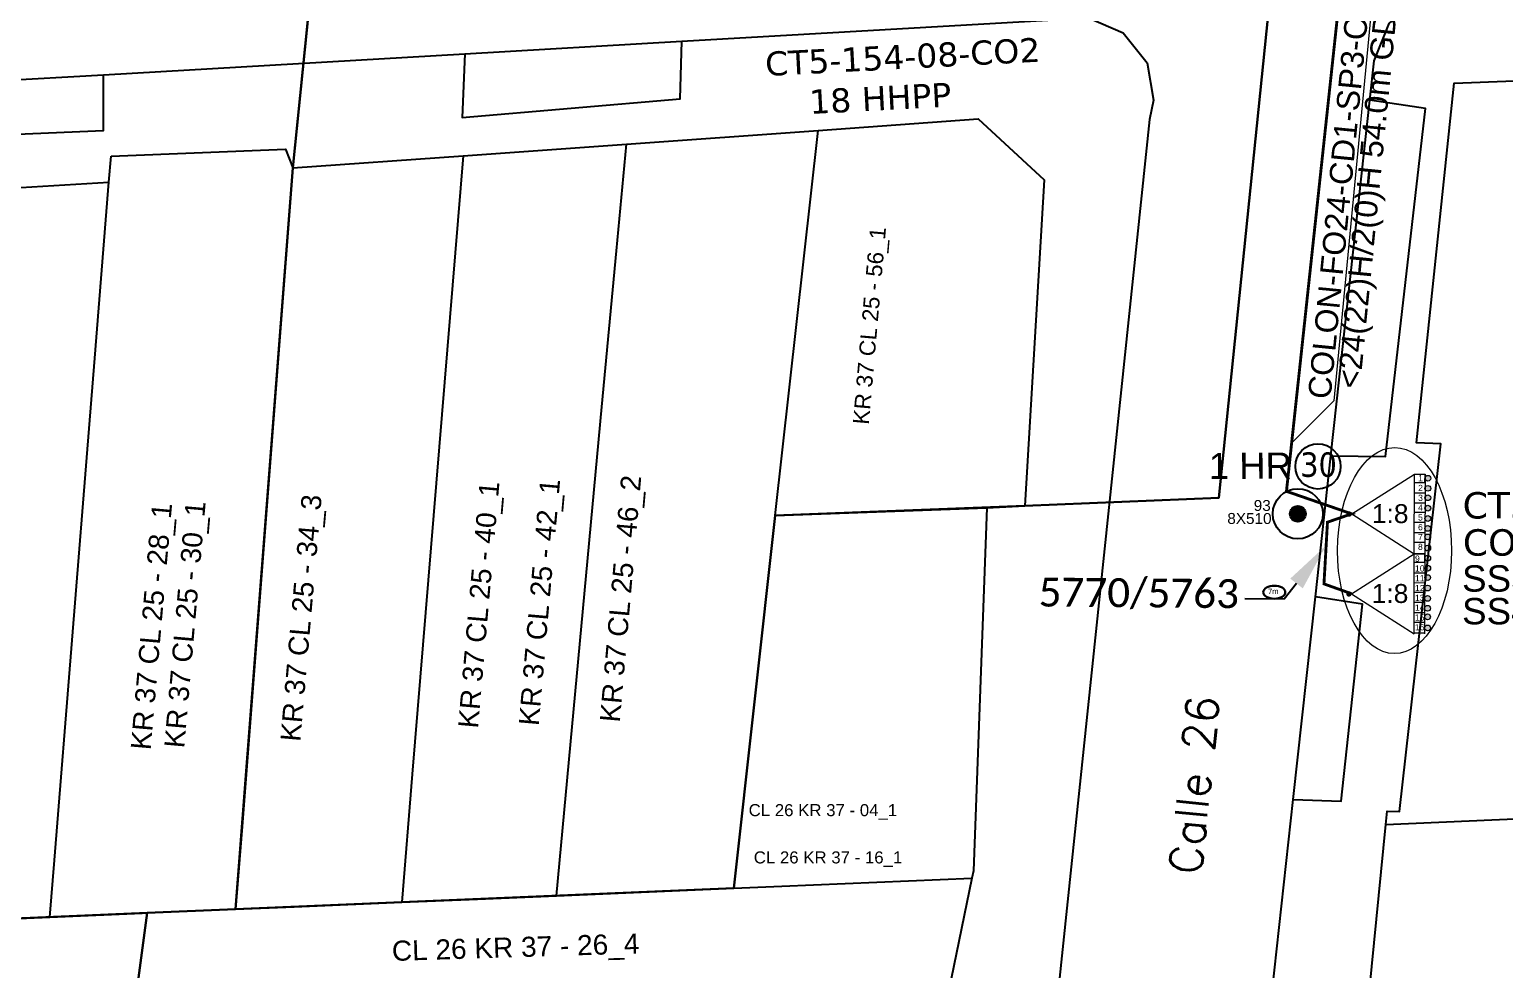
# Model space of a CAD drawing. Header units: millimetres. Extents: x -76.52126 to -76.51707, y 3.41842 to 3.42185.
# Drawn here: x -76.5206466 to -76.5201877, y 3.4199331 to 3.4202254 of the extents above; entities that cross this region are included whole.
import ezdxf
from ezdxf import colors
from ezdxf.entities.mleader import LeaderData, LeaderLine
from ezdxf.enums import TextEntityAlignment as Align
from ezdxf.math import Vec2, Vec3

# ---------------------------------------------------------------- set-up
doc = ezdxf.new("R2010")
doc.units = ezdxf.units.MM
doc.linetypes.add('DASHED', pattern=[0.75, 0.5, -0.25])
for name, color, linetype in [('ABSCISA 24H', 3, 'Continuous'), ('CARTOGRAFIA', 252, 'Continuous'), ('COBERTURA CTO', 30, 'Continuous'), ('COBERTURA CTO - COUBICADO', 30, 'Continuous'), ('CTO POSTE 16 PUERTOS', 1, 'Continuous'), ('HERRAJERIA', 30, 'Continuous'), ('PLACAS ZONA ABIERTA', 8, 'Continuous'), ('POSTE EMCALI ENERGIA', 7, 'Continuous'), ('PUNTO CARTERA', 7, 'Continuous'), ('RESERVA F.O 24', 3, 'Continuous'), ('TEXCALLES', 7, 'Continuous')]:
    doc.layers.add(name, color=color, linetype=linetype)
doc.layers.add('CB 24 H AER', color=3, linetype='DASHED', lineweight=60)
doc.layers.add('MARQUILLA F.O 24', color=3, linetype='Continuous', lineweight=0)
doc.styles.add('Arial', font='arial.ttf')
doc.styles.add('BOOK', font='BKANT.TTF')
doc.styles.add('Legend', font='calibri.ttf')
doc.styles.add('ROMANS', font='romans.shx', dxfattribs={"height": 1.6})
doc.styles.get("Standard").update_dxf_attribs({"font": 'arial.ttf'})
doc.styles.add('style2', font='verdana.ttf', dxfattribs={"height": 0.1})
doc.styles.add('TAHOMA', font='tahoma.ttf')
doc.styles.add('TXT CTO Y SS', font='arial.ttf', dxfattribs={"height": 0.5})

# ---------------------------------------------------------------- blocks, each defined once
blk = doc.blocks.new('MARQUILLA 24')
at = {"layer": 'MARQUILLA F.O 24', "style": 'Arial'}
for tag, oblique, p in [('IDENTIFICACIONCABLEFIBRA', 8.300879983380582e-09, (-0.1815160179795968, 0.4101931208408545)), ('CAPACIDADFIBRA', 1.383453351877506e-09, (-0.2074468646844706, -0.5398237440824574))]:
    blk.add_attdef(tag, text='', height=0.7, dxfattribs=dict(at, oblique=oblique)).set_placement(p, align=Align.MIDDLE)
blk = doc.blocks.new('*U8')
at = {"lineweight": 0}
h = blk.add_hatch(color=1, dxfattribs=at)
h.dxf.hatch_style = 1
edge = h.paths.add_edge_path()
edge.add_arc((2.038040068197754, 0.2957694650176993), 0.05471359921872897, -0.1242499693410087, 359.875750030659)
edge = h.paths.add_edge_path()
edge.add_arc((2.037624585731224, 0.1041770275826616), 0.05471359921872897, -0.1242499693410087, 359.875750030659)
edge = h.paths.add_edge_path()
edge.add_arc((2.037237854846977, -0.074157122984971), 0.05471359921872897, -0.1242499693410087, 359.875750030659)
edge = h.paths.add_edge_path()
edge.add_arc((2.036809884395911, -0.2715081750156007), 0.05471359921872897, -0.1242499693410087, 359.875750030659)
edge = h.paths.add_edge_path()
edge.add_arc((2.036383020590098, -0.4683489170371079), 0.05471359921872897, -0.1242499693410087, 359.875750030659)
edge = h.paths.add_edge_path()
edge.add_arc((2.0359752240852, -0.6563971083447943), 0.05471359921872897, -0.1242499693410087, 359.875750030659)
edge = h.paths.add_edge_path()
edge.add_arc((2.03562520627076, -0.8178016719947078), 0.05471359921872897, -0.1242499693410087, 359.875750030659)
edge = h.paths.add_edge_path()
edge.add_arc((2.03517018280921, -1.027627744359638), 0.05471359921872897, -0.1242499693410087, 359.875750030659)
h = blk.add_hatch(color=1, dxfattribs=at)
h.dxf.hatch_style = 1
edge = h.paths.add_edge_path()
edge.add_arc((0.5439760578583717, -0.3838038376672789), 0.05194566183112925, -0.1242499693410087, 359.875750030659)
h = blk.add_hatch(color=1, dxfattribs=at)
h.dxf.hatch_style = 1
edge = h.paths.add_edge_path()
edge.add_arc((2.034756096138743, -1.218576534971749), 0.05471359921872897, -0.1242499693410087, 359.875750030659)
edge = h.paths.add_edge_path()
edge.add_arc((2.034340613672212, -1.410168972406787), 0.05471359921872897, -0.1242499693410087, 359.875750030659)
edge = h.paths.add_edge_path()
edge.add_arc((2.033953882787965, -1.58850312297442), 0.05471359921872897, -0.1242499693410087, 359.875750030659)
edge = h.paths.add_edge_path()
edge.add_arc((2.033525912336899, -1.785854175005049), 0.05471359921872897, -0.1242499693410087, 359.875750030659)
edge = h.paths.add_edge_path()
edge.add_arc((2.033099048531086, -1.982694917026557), 0.05471359921872897, -0.1242499693410087, 359.875750030659)
edge = h.paths.add_edge_path()
edge.add_arc((2.032691252026189, -2.170743108334242), 0.05471359921872897, -0.1242499693410087, 359.875750030659)
edge = h.paths.add_edge_path()
edge.add_arc((2.032341234211748, -2.332147671984155), 0.05471359921872897, -0.1242499693410087, 359.875750030659)
edge = h.paths.add_edge_path()
edge.add_arc((2.031886210750199, -2.541973744349085), 0.05471359921872897, -0.1242499693410087, 359.875750030659)
h = blk.add_hatch(color=1, dxfattribs=at)
h.dxf.hatch_style = 1
edge = h.paths.add_edge_path()
edge.add_arc((0.5406920857993605, -1.898149837656727), 0.05194566183112925, -0.1242499693410087, 359.875750030659)
at = {"color": 1, "lineweight": 0}
for p, q in [((0.5933397471003361, -0.3798749818062168), (1.78330321336002, 0.3747210545708031)), ((1.780019241301008, -1.139624945418648), (1.78330321336002, 0.3747210545708031)), ((1.78330321336002, 0.3747210545708031), (1.983485933620659, 0.3742869434363326)), ((1.983485933620659, 0.3742869434363326), (1.980201961561647, -1.140059056553116)), ((1.98314443591495, 0.2168112781892735), (1.983485933620659, 0.3742869434363326)), ((1.782527919798422, 0.01720805423882259), (1.98271064005906, 0.01677394310435181)), ((1.782961715654312, 0.2172453893237407), (1.98314443591495, 0.2168112781892735)), ((1.782121812782029, -0.1700610591370431), (1.982304533042667, -0.1704951702715103)), ((0.5933397471003361, -0.3798749818062168), (1.780019241301008, -1.139624945418648)), ((1.781318828867053, -0.5403429792782918), (1.981501549127691, -0.540777090412759)), ((1.781734164487348, -0.3488182574032476), (1.981916884747986, -0.3492523685377146)), ((1.780894261615054, -0.7361247058695698), (1.981076981875692, -0.736558817004037)), ((1.780497384716469, -0.9191375126349565), (1.980680104977108, -0.9195716237694237)), ((0.5900557750413249, -1.894220981795665), (1.780019241301008, -1.139624945418644)), ((1.776735269241997, -2.653970945408096), (1.780019241301008, -1.139624945418644)), ((1.7796777435953, -1.297100610665707), (1.979860463855939, -1.297534721800175)), ((1.980201961561647, -1.140059056553116), (1.780019241301008, -1.139624945418648)), ((1.780019241301008, -1.139624945418644), (1.980201961561647, -1.140059056553116)), ((1.980201961561647, -1.140059056553116), (1.976917989502635, -2.654405056542563)), ((1.979860463855939, -1.297534721800175), (1.980201961561647, -1.140059056553116)), ((1.77924394773941, -1.497137945750625), (1.979426668000049, -1.497572056885097)), ((0.5900557750413249, -1.894220981795665), (1.776735269241997, -2.653970945408096)), ((1.778450192428336, -1.863164257392695), (1.978632912688975, -1.863598368527163)), ((1.778837840723017, -1.684407059126491), (1.979020560983656, -1.684841170260959)), ((1.778034856808041, -2.054688979267739), (1.978217577068679, -2.055123090402207)), ((1.777213412657458, -2.433483512624404), (1.977396132918096, -2.433917623758871)), ((1.777610289556042, -2.250470705859017), (1.97779300981668, -2.250904816993485)), ((1.980201961561647, -2.642939733618494), (1.780019241301008, -2.642505622484027))]:
    blk.add_line(p, q, dxfattribs=at)
for centre in [(2.038028655333605, 0.2954304605723811), (2.037613172867088, 0.1038380231428856), (2.036798471531788, -0.2718471794498344), (2.037226441982829, -0.0744961274302892), (2.036371607725974, -0.4686879214713416), (2.035613793406623, -0.8181406764344837), (2.035963811221075, -0.656736112779028), (2.035158769945085, -1.027966748793872), (2.034329200808076, -1.410507976846563), (2.034744683274594, -1.218915539417068), (2.033942469923817, -1.588842127419738), (2.033087635666962, -1.98303392146079), (2.033514499472775, -1.786193179439283), (2.032679839162064, -2.171082112768476), (2.031874797886074, -2.542312748783319), (2.032329821347612, -2.332486676423931)]:
    blk.add_circle(centre, 0.05471359921872897, dxfattribs=at)
at = {"color": 2, "lineweight": 0}
blk.add_ellipse((1.405816862639429, -1.075883738916037), major_axis=(0.004557272916813445, 1.954041828242874), ratio=0.5536576209151705, start_param=4.159629210123316, end_param=10.4428145173029, dxfattribs=at)
at = {"color": 1, "lineweight": 0, "attachment_point": 1, "rotation": 359.875750030659}
for s, width, heights, insert, char_height in [('\\pxsm0.95;1\\P2\\P3\\P4\\P5\\P6\\P7\\P8', 12.01395749957801, [52.35627762601921], (1.852877797037454, 0.3555203752303105), 0.1174596764261007), ('1:8', 8.215003159624752, [0], (0.9754199662721743, -0.1953748581753938), 0.3585048917005609), ('\\pxsm0.95;9\\P10\\P11\\P12\\P13\\P14\\P15\\P16', 12.01395749957801, [52.35627762601921], (1.793800269719213, -1.169582539994735), 0.1174596764261007), ('1:8', 8.215003159624752, [0], (0.9721359942131627, -1.709720858164842), 0.3585048917005609)]:
    blk.add_mtext_dynamic_manual_height_columns(s, width=width, gutter_width=4.760265510852324, heights=heights, dxfattribs=dict(at, insert=insert, char_height=char_height))
at = {"color": 1, "lineweight": 0}
for tag, p, style in [('OSPCTONAME', (2.6968535139065, -0.4680866685793706), 'style2'), ('ATP', (2.701116349809077, -1.172197493476246), 'style2'), ('OSPSSNAME1', (2.685725179444508, -1.854919751554757), 'TXT CTO Y SS'), ('OSPSSNAME2', (2.685725179444508, -2.474977327908813), 'TXT CTO Y SS')]:
    blk.add_attdef(tag, p, '', height=0.5, dxfattribs=dict(at, style=style))
blk = doc.blocks.new('PUNTO CARTERA')
blk.add_circle((-5.020778246489499e-07, 5.015703301580743e-07), 1.85590673389413e-05)
at = {"style": 'TAHOMA'}
blk.add_attdef('11', (-1.506643124571383e-05, -8.025511332387936e-06), '', height=2e-05, dxfattribs=at)
blk = doc.blocks.new('POSTE EMCALI ENERGIA')
h = blk.add_hatch(color=0)
h.dxf.hatch_style = 1
edge = h.paths.add_edge_path()
edge.add_arc((0, 0), 0.4317225846467996, 0, 360)
at = {"color": 0}
for radius in [1.37560418800724, 0.4317225846467996]:
    blk.add_circle((0, 0), radius, dxfattribs=at)
for tag, p in [('NODO', (1.750531847689672, -1.245275313217235)), ('CONSEC', (1.750531847689672, -2.745275313217235))]:
    blk.add_attdef(tag, p, '', height=1, dxfattribs=at)
blk = doc.blocks.new('RESERVA 24')
at = {"layer": 'RESERVA F.O 24', "color": 3, "linetype": 'ByBlock', "lineweight": 30}
blk.add_ellipse((0, 0), major_axis=(1.155851281713483, 0.0003712607545550343), ratio=0.5873088644412812, dxfattribs=at)
at = {"layer": 'RESERVA F.O 24', "lineweight": 0, "style": 'BOOK'}
blk.add_attdef('RESERVA', (1.280572414631024, 0.8326158835552633), '', height=0.5725093120969081, rotation=0.03902316826273409, dxfattribs=at)

msp = doc.modelspace()

# ---------------------------------------------------------------- linework, layer by layer
at = {"layer": 'CARTOGRAFIA'}
for points in [[(-76.52022964319116, 3.420203373928073), (-76.52022829318088, 3.420215614009633), (-76.52022361313942, 3.420227224109679), (-76.52021407306387, 3.420235594167591), (-76.52020192297135, 3.420238744191577), (-76.52019364290248, 3.420237664206637), (-76.51960575810011, 3.420273034499244), (-76.5195944179963, 3.420261064384816), (-76.51958802795929, 3.420245944246401), (-76.51958721794148, 3.420230284144621), (-76.51963950837165, 3.41971583991892)], [(-76.5204436649314, 3.420221734050413), (-76.52031712390675, 3.420229024123385), (-76.52030632380996, 3.420224344081928), (-76.5202989437625, 3.420214983999015), (-76.5202969637416, 3.420203373928073), (-76.52029822374828, 3.420197433865381), (-76.52032639398607, 3.419928421659845)], [(-76.52051116548904, 3.420217774037722), (-76.5205119754923, 3.420197973857851), (-76.52044420493843, 3.4202038239315), (-76.5204436649314, 3.420221734050413)], [(-76.52051116548904, 3.420217774037722), (-76.5204436649314, 3.420221734050413)], [(-76.52062357641483, 3.420211293982559), (-76.52051116548904, 3.420217774037722)], [(-76.52067910687259, 3.420208143958574), (-76.52067739684793, 3.42019167380988), (-76.52062357641483, 3.420193923856116), (-76.52062357641483, 3.420211293982559)], [(-76.52067910687259, 3.420208143958574), (-76.52062357641483, 3.420211293982559)], [(-76.52025337199524, 3.419715861892312), (-76.52024763533922, 3.419765308456247), (-76.5202411145678, 3.419821513831833), (-76.52023513147509, 3.419873084480626), (-76.52023464283633, 3.419877296212347), (-76.52022977241216, 3.419926634684655), (-76.52022468698345, 3.419978151113012), (-76.5202242747568, 3.419982327076125), (-76.5202203777248, 3.419982174077289), (-76.52020757962094, 3.420096520000355), (-76.52021514868323, 3.420096817004945), (-76.52020336758363, 3.420208678916081), (-76.52013641604066, 3.420211315955951)], [(-76.52022468705621, 3.41997815117122), (-76.52022427484411, 3.419982327105229), (-76.52022037781211, 3.419982174106392), (-76.52020757970826, 3.420096520029459), (-76.520215148756, 3.420096817063152), (-76.52020336767094, 3.420208678945185), (-76.52013641612797, 3.420211315985055)], [(-76.52024179329823, 3.420092763015985), (-76.52022478315706, 3.420092583008794), (-76.52021227305016, 3.420200763896558), (-76.52022964319116, 3.420203373928073)], [(-76.52024179329823, 3.420092763015985), (-76.52022964319116, 3.420203373928073)], [(-76.52062119599799, 3.420185953743042), (-76.52056688956003, 3.420188167758736), (-76.52056459454838, 3.420182335700359), (-76.52051164724475, 3.420186117655815), (-76.5204608956796, 3.420189742770729), (-76.52040127923323, 3.420194000108152), (-76.52035150880187, 3.420197554850004), (-76.52033089863329, 3.420178591667193), (-76.52033698268718, 3.420077295843496), (-76.5203487277708, 3.420076611845273), (-76.52035296681646, 3.419963759909136), (-76.52035343329266, 3.419961491585694), (-76.52036547690881, 3.419902928421491)], [(-76.52040127930599, 3.420194000137256), (-76.52035150887463, 3.420197554879108), (-76.52033089870605, 3.420178591725401), (-76.52033698275994, 3.4200772958726), (-76.5203487278581, 3.420076611874377)], [(-76.52046089578147, 3.420189742799833), (-76.52040127930599, 3.420194000137256)], [(-76.52041460766708, 3.420074233887702), (-76.52040127930599, 3.420194000137256)], [(-76.52062183964375, 3.42017794300102), (-76.52062119599799, 3.420185953743042)], [(-76.52062183971651, 3.420177943030124), (-76.5206211960853, 3.420185953772146)], [(-76.5206211960853, 3.420185953772146), (-76.52056688963279, 3.42018816778784), (-76.52056459462113, 3.420182335729463)], [(-76.52056459462113, 3.420182335729463), (-76.5205116473175, 3.420186117714023)], [(-76.5205116473175, 3.420186117714023), (-76.52052747830243, 3.419993820207877)], [(-76.5205116473175, 3.420186117714023), (-76.52046089578147, 3.420189742799833)], [(-76.52046398279566, 3.420156550521481), (-76.52046089578147, 3.420189742799833)], [(-76.52056459462113, 3.420182335729463), (-76.52058045274538, 3.419977521073291)], [(-76.5208821499204, 3.419837371956076), (-76.52087192661787, 3.419939585831001), (-76.5208680180171, 3.419978664446374), (-76.5208513818747, 3.420144994409041), (-76.52082644267142, 3.420165595584534), (-76.52078714861494, 3.420167966906432), (-76.52073037651502, 3.420171393009353), (-76.52067329789355, 3.420174837593207), (-76.52062183964375, 3.42017794300102)], [(-76.52067329799542, 3.42017483762231), (-76.52062183971651, 3.420177943030124)], [(-76.52062644838082, 3.42012058345483), (-76.52062183971651, 3.420177943030124)], [(-76.52046848282993, 3.420108085134983), (-76.52046398279566, 3.420156550521481)], [(-76.52062779273041, 3.420103851866427), (-76.52062644838082, 3.42012058345483)], [(-76.52048259735824, 3.419956034879418), (-76.52046848282993, 3.420108085134983)], [(-76.52063877963013, 3.419967108508557), (-76.52062779273041, 3.420103851866427)], [(-76.52024656332873, 3.420048932647317), (-76.52024179329823, 3.420092763015985)], [(-76.5203487278581, 3.420076611874377), (-76.52041460766708, 3.420074233887702)], [(-76.5203487278581, 3.420076611874377), (-76.52035296688922, 3.419963759967343), (-76.52035343337997, 3.419961491614798)], [(-76.52041911956115, 3.42003369076758), (-76.52041460766708, 3.420074233887702)], [(-76.52025349338732, 3.4199859321385), (-76.52023855327064, 3.41998539214603), (-76.52023189320829, 3.420046682630185), (-76.52024656332873, 3.420048932647317)], [(-76.52025349338732, 3.4199859321385), (-76.52024656332873, 3.420048932647317)], [(-76.52042750257027, 3.419958362603778), (-76.52041911956115, 3.42003369076758)], [(-76.52052747830243, 3.419993820207877), (-76.52053074990766, 3.419954000463461)], [(-76.52026582348702, 3.419873161227427), (-76.52025349338732, 3.4199859321385)], [(-76.52022468705621, 3.41997815117122), (-76.52015634998173, 3.419981203173505)], [(-76.52058045274538, 3.419977521073291), (-76.52058243796131, 3.419951816657543)], [(-76.52022977249948, 3.419926634713759), (-76.52022468705621, 3.41997815117122)], [(-76.52064020416077, 3.419949376039424), (-76.52063877963013, 3.419967108508557)], [(-76.52041255606531, 3.419958994098691), (-76.52035343337997, 3.419961491614798)], [(-76.52035343337997, 3.419961491614798), (-76.52036547699612, 3.419902928479699), (-76.52036583238299, 3.419898635053526)], [(-76.52048259735824, 3.419956034879418), (-76.52042750257027, 3.419958362603778)], [(-76.52042750257027, 3.419958362603778), (-76.52041255606531, 3.419958994098691)], [(-76.5206099499432, 3.419950654279658), (-76.52058243796131, 3.419951816657543)], [(-76.52058243796131, 3.419951816657543), (-76.52056420740922, 3.419952586890416)], [(-76.52056420740922, 3.419952586890416), (-76.52053074990766, 3.419954000463461)], [(-76.52053074990766, 3.419954000463461), (-76.52050721909694, 3.419954994621206)], [(-76.52050721909694, 3.419954994621206), (-76.52048259735824, 3.419956034879418)], [(-76.52067665480212, 3.41994783603934), (-76.52064020416077, 3.419949376039424)], [(-76.52064020416077, 3.419949376039424), (-76.52061150142475, 3.419950588737832)], [(-76.52061853114941, 3.419886082978904), (-76.5206099499432, 3.419950654279658)], [(-76.52061150142475, 3.419950588737832), (-76.5206099499432, 3.419950654279658)]]:
    msp.add_lwpolyline(points, dxfattribs=at)
at = {"layer": 'CB 24 H AER', "ltscale": 3e-05, "const_width": 8.916348428658831e-07}
msp.add_lwpolyline([(-76.52017165161949, 3.420318052494862), (-76.52017187478913, 3.420305564868261), (-76.52018036157293, 3.420301015521269), (-76.52023221922445, 3.420299192301656), (-76.52025557007387, 3.42008177795983), (-76.52023527149645, 3.420074770120629), (-76.52024281065164, 3.420072180804916), (-76.52024390189341, 3.420052985227322), (-76.52023532535358, 3.420049934846229)], dxfattribs=at)
at = {"layer": 'COBERTURA CTO'}
for points in [[(-76.5205489845186, 3.420535462803285), (-76.52054646376126, 3.420587948460136), (-76.52076839641558, 3.420576788877382), (-76.52080169671098, 3.42057623086964), (-76.52089086907762, 3.420580774524181), (-76.52097194790548, 3.419671928773253), (-76.52089887082474, 3.419670246733743), (-76.52062215512632, 3.419685012006424), (-76.52063515955814, 3.419750446895135), (-76.520624188118, 3.419843543311229), (-76.52060995394748, 3.419950651691009), (-76.52075088402415, 3.419944697450203), (-76.52074782887502, 3.419978476455411), (-76.5208044103976, 3.419983593990194), (-76.52078715275928, 3.420167964489677), (-76.52079842578786, 3.420227889982355), (-76.52079293469541, 3.420302689367757), (-76.52078099812496, 3.420465288753233), (-76.52069958949613, 3.42046232811151), (-76.5206935877406, 3.420528602443822), (-76.52063633258803, 3.420531081014245), (-76.5205925888269, 3.420533336475613)], [(-76.52058244194376, 3.419951814069803), (-76.52053075384828, 3.41995399787845), (-76.52048260126247, 3.419956032295316), (-76.52042750643267, 3.419958360020585), (-76.52041461151674, 3.420074231397278), (-76.52034873156953, 3.420076609355759), (-76.52033698654958, 3.420077293383995), (-76.52027663136431, 3.420079699697792), (-76.52024050446488, 3.420433032821505), (-76.52030139120069, 3.420438645356965), (-76.52037113851219, 3.420434054036717), (-76.52043216240708, 3.42043112705994), (-76.52042121830999, 3.420541499553449), (-76.52047240177234, 3.420539276542852), (-76.52052772905625, 3.420536499308922), (-76.52055109837164, 3.420315948536311), (-76.52056459851627, 3.420182333293608)], [(-76.52078099812496, 3.420465288753233), (-76.52079842578786, 3.420227889982355), (-76.52078715284841, 3.42016796448331), (-76.5208044103976, 3.419983593992923), (-76.52074782887502, 3.419978476455411), (-76.52075088403143, 3.419944697449294), (-76.52069485956525, 3.419947064466553), (-76.5206402081887, 3.419949373449866), (-76.52060995394748, 3.419950651691009), (-76.52058244194376, 3.419951814069803), (-76.52056459859267, 3.420182333289061), (-76.52055147647951, 3.420312366455049), (-76.52055109837346, 3.42031594850175), (-76.52052772905625, 3.420536499308012), (-76.52054898598288, 3.42053543228519), (-76.5205925888269, 3.420533336475613), (-76.52063633258803, 3.420531081014245), (-76.5206935877406, 3.420528602443822), (-76.52069958949613, 3.42046232811151)]]:
    msp.add_lwpolyline(points, close=True, dxfattribs=at)
msp.add_lwpolyline([(-76.52016305725118, 3.420561065858577), (-76.52021762627663, 3.420558186512038), (-76.52022234434224, 3.42049424146296), (-76.52030669735103, 3.420489600722588), (-76.52042669035762, 3.420486313306695), (-76.52043216240708, 3.42043112705994), (-76.52037624132498, 3.420433809283507), (-76.52030139120069, 3.420438645356965), (-76.52024050446488, 3.420433032821505), (-76.52027663136431, 3.420079699697792), (-76.5203369865514, 3.420077293349435), (-76.52041461152038, 3.420074231397278), (-76.52042750643267, 3.419958360020585), (-76.52058244194376, 3.419951814069803), (-76.52060995394567, 3.419950651691009), (-76.52061853515914, 3.419886080339323), (-76.52036583610715, 3.419898632393936), (-76.5202967948091, 3.419924431811863), (-76.52022977611449, 3.419926632111467), (-76.51994448595468, 3.419939688472708)], dxfattribs=at)
at = {"layer": 'MARQUILLA F.O 24'}
msp.add_lwpolyline([(-76.52022524460607, 3.420272282713334), (-76.52024087654452, 3.420109931405937), (-76.52025370734293, 3.420097089911469)], dxfattribs=at)

# ---------------------------------------------------------------- block references
at = {"layer": 'CTO POSTE 16 PUERTOS', "xscale": 1.64e-05, "yscale": 1.64e-05, "zscale": 1.64e-05}
msp.add_blockref('*U8', (-76.5202450022683, 3.42008100007033), dxfattribs=at).add_auto_attribs({'OSPCTONAME': 'CT3/4-3-08', 'ATP': 'COLON-CTO3/4-SP3-CA08', 'OSPSSNAME1': 'SS3-3-08', 'OSPSSNAME2': 'SS4-3-08'})
at = {"layer": 'MARQUILLA F.O 24'}
ref = msp.add_blockref('MARQUILLA 24', (-76.52023323935987, 3.42019194746765), dxfattribs=dict(at, xscale=1.016e-05, yscale=1.016e-05, zscale=1.016e-05, rotation=84.40039674051447))
ref.add_attrib('IDENTIFICACIONCABLEFIBRA', 'COLON-FO24-CD1-SP3-CA08-1-T1', dxfattribs={"height": 7.111999999999981e-06, "rotation": 84.40039683753997}).set_placement((-76.52023756698463, 3.420190518719354), align=Align.MIDDLE)
ref.add_attrib('CAPACIDADFIBRA', '<24(22)H/2(0)H 54.0m GD1-3-08>', dxfattribs={"height": 7.111999999999981e-06, "rotation": 84.40039683753997}).set_placement((-76.5202279865799, 3.42018931469861), align=Align.MIDDLE)
at = {"layer": 'POSTE EMCALI ENERGIA'}
ref = msp.add_blockref('POSTE EMCALI ENERGIA', (-76.52025202761678, 3.42007478286165), dxfattribs=dict(at, xscale=5.681082891849185e-06, yscale=5.681082891849185e-06, zscale=5.681082891849185e-06))
ref.add_attrib('NODO', '8X510', (-76.52027397047864, 3.420071635198648), dxfattribs={"height": 3.408649735109509e-06, "rotation": 359.8892292597475})
ref.add_attrib('CONSEC', '93', (-76.52026575555622, 3.42007566914388), dxfattribs={"height": 3.408649735109509e-06, "rotation": 359.8892292597475})
at = {"layer": 'PUNTO CARTERA', "lineweight": 20}
ref = msp.add_blockref('PUNTO CARTERA', (-76.52024557193792, 3.420089334415751), dxfattribs=dict(at, xscale=0.3794113758997775, yscale=0.3794113758997775, zscale=0.3794113758997775))
ref.add_attrib('11', '30', (-76.5202512883133, 3.420086289445398), dxfattribs={"lineweight": 40, "height": 7.588227517995547e-06, "style": 'TAHOMA'})
at = {"layer": 'RESERVA F.O 24'}
ref = msp.add_blockref('RESERVA 24', (-76.52025935705973, 3.420050400813208), dxfattribs=dict(at, xscale=2.961594036029855e-06, yscale=2.961594036029855e-06, zscale=2.961594036029855e-06))
ref.add_attrib('RESERVA', '7m', (-76.52026128969113, 3.420049822355629), dxfattribs={"lineweight": 0, "height": 1.695540164277758e-06, "rotation": 0.2164145610728961, "style": 'BOOK'})

# ---------------------------------------------------------------- texts
at = {"layer": 'COBERTURA CTO - COUBICADO', "insert": (-76.52041793502556, 3.420218387866382), "char_height": 7.499999999999995e-06, "width": 8.606980146010591e-05, "attachment_point": 1, "rotation": 3.008527259125291, "style": 'style2'}
msp.add_mtext('CT5-154-08-CO2\\P    18 HHPP', dxfattribs=at)
at = {"layer": 'HERRAJERIA', "insert": (-76.52027974155781, 3.420093713125444), "char_height": 8.112682853479138e-06, "attachment_point": 1, "rotation": 0.27681970342005024}
msp.add_mtext_dynamic_manual_height_columns('1 HR', width=6.04366652754048e-05, gutter_width=0.001014085356684892, heights=[0], dxfattribs=at)
at = {"layer": 'PLACAS ZONA ABIERTA'}
for s, height, rotation, p in [('KR 37 CL 25 - 56_1', 4.990128679071001e-06, 85, (-76.52038548404362, 3.420102371058867)), ('KR 37 CL 25 - 42_1', 6.237660848838751e-06, 84.99999751972621, (-76.52048818352417, 3.420008684805021)), ('KR 37 CL 25 - 46_2', 6.237660848838751e-06, 84.99999751972621, (-76.52046295393349, 3.420009750584251)), ('KR 37 CL 25 - 34_3', 6.237660848838751e-06, 84.99999751972621, (-76.52056233828442, 3.420003772886131)), ('KR 37 CL 25 - 40_1', 6.237660848838751e-06, 84.99999751972621, (-76.52050706190781, 3.420007887321247)), ('KR 37 CL 25 - 28_1', 6.237660848838751e-06, 84.99999751972621, (-76.52060889242668, 3.420001164801974)), ('KR 37 CL 25 - 30_1', 6.237660848838751e-06, 84.99999751972621, (-76.52059844501343, 3.420001750093243)), ('CL 26 KR 37 - 26_4', 6.237660848838751e-06, 1.739961499513435, (-76.52053374297745, 3.419935738029726))]:
    msp.add_text(s, height=height, rotation=rotation, dxfattribs=at).set_placement(p)
for s, p in [('CL 26 KR 37 - 04_1', (-76.52042286056671, 3.419980763094232)), ('CL 26 KR 37 - 16_1', (-76.52042126976066, 3.419966064963621))]:
    msp.add_text(s, height=3.742596509303251e-06, dxfattribs=at).set_placement(p)
at = {"layer": 'TEXCALLES', "style": 'ROMANS'}
msp.add_text('Calle 26', height=1e-05, rotation=84.09903223944362, dxfattribs=at).set_placement((-76.52028215259409, 3.419962263159833))

# ---------------------------------------------------------------- leaders
at = {"layer": 'ABSCISA 24H', "ltscale": 3e-05}
ml = msp.add_multileader_mtext('Standard', dxfattribs=at)
ml.set_content('5770/5763', color=256, style='Legend')
ml.set_leader_properties()
ml.build(insert=Vec2(0, 0))
ml.multileader.update_dxf_attribs({"text_left_attachment_type": 2, "text_right_attachment_type": 2, "dogleg_length": 0.36, "arrow_head_size": 1.5e-05})
ctx = ml.context
ctx.base_point, ctx.char_height, ctx.arrow_head_size, ctx.landing_gap_size, ctx.plane_origin, ctx.plane_x_axis, ctx.plane_y_axis = Vec3(-76.52033454053179, 3.420048924559361), 9e-06, 1.5e-05, 2.326797930947557e-06, Vec3(-76.52002446902516, 3.419846495224896), Vec3(0.9999624058675028, -0.008671035213614092), Vec3(0.008671035213614092, 0.9999624058675028)
ctx.left_attachment, ctx.right_attachment, ctx.text_align_type = 2, 2, 1
notes = []
notes.append((ctx, [(1, (1, 1, 0), (-76.52025623660553, 3.420048245557733), (-0.9999624058675027, 0.008671035213614089), 1.224558196813373e-05, [(0, [(-76.52024322162788, 3.420064951493724)], 0, [])])]))
ctx.mtext.insert, ctx.mtext.text_direction, ctx.mtext.rotation, ctx.mtext.alignment, ctx.mtext.flow_direction = Vec3(-76.52030145857299, 3.420054699075466), Vec3(0.9999624058675028, -0.008671035213614092), 6.274514163304323, 2, 5
for ctx, leaders in notes:
    for number, flags, end, landing, length, lines in leaders:
        leader = LeaderData()
        leader.index, (leader.has_last_leader_line, leader.has_dogleg_vector, leader.attachment_direction) = number, flags
        leader.last_leader_point, leader.dogleg_vector, leader.dogleg_length = Vec3(end), Vec3(landing), length
        for number, points, colour, breaks in lines:
            line = LeaderLine()
            line.index, line.vertices, line.color, line.breaks = number, Vec3.list(points), colors.encode_raw_color(colour), breaks
            leader.lines.append(line)
        ctx.leaders.append(leader)

doc.saveas('drawing.dxf')
